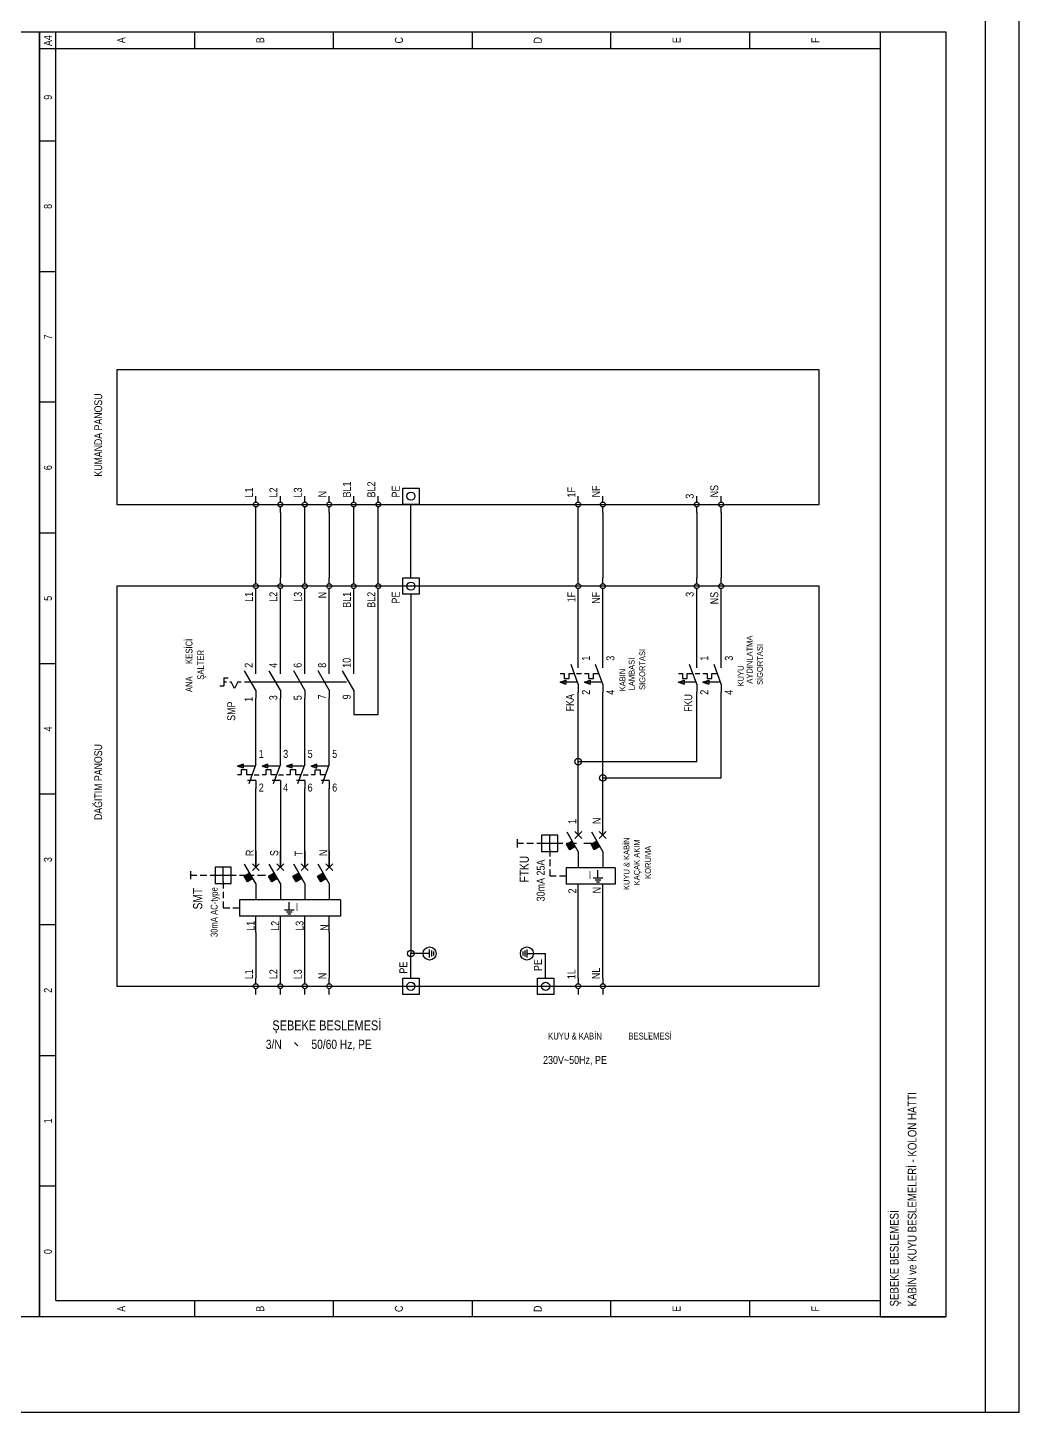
# Model space of a CAD drawing. Header units: centimetres. Extents: x 0 to 12547, y -30 to 2970.
# Drawn here: x 11817 to 12547, y 0 to 1019 of the extents above; entities that cross this region are included whole.
import ezdxf
from ezdxf.enums import TextEntityAlignment as Align

# ---------------------------------------------------------------- set-up
doc = ezdxf.new("R2010")
doc.units = ezdxf.units.CM
for name, color, linetype in [('SCOTT-CERCEVE', 7, 'CONTINUOUS'), ('SCOTT-ELEKTRIK', 3, 'CONTINUOUS'), ('SCOTT-ELEKTRIK-YAZI', 4, 'CONTINUOUS')]:
    doc.layers.add(name, color=color, linetype=linetype)
doc.styles.get("Standard").update_dxf_attribs({"font": 'arial.ttf', "width": 0.8})

msp = doc.modelspace()

# ---------------------------------------------------------------- linework, layer by layer
at = {"layer": 'SCOTT-CERCEVE'}
for points in [[(0, 0), (12546.7, 0), (12546.7, 2970), (0, 2970)], [(100, 0), (12521.7, 0), (12521.7, 2970), (100, 2970)]]:
    msp.add_lwpolyline(points, close=True, dxfattribs=at)
at = {"layer": 'SCOTT-ELEKTRIK'}
for p, q in [((11158.6, 1016), (11825.3, 1016)), ((11825.3, 70.2), (11825.3, 1016)), ((11825.3, 1016), (12492.5, 1016)), ((11825.3, 1016), (11825.3, 70.2)), ((11837.4, 82.2), (11837.4, 1016)), ((11939.5, 1016), (11939.5, 1003.9)), ((12041.7, 1016), (12041.7, 1003.9)), ((12143.9, 1016), (12143.9, 1003.9)), ((12246.1, 1003.9), (12246.1, 1016)), ((12348.3, 1003.9), (12348.3, 1016)), ((12444.4, 70.2), (12444.4, 1016)), ((12492.5, 1016), (12492.5, 70.2)), ((11825.3, 1003.9), (12444.4, 1003.9)), ((11837.4, 935.7), (11825.3, 935.7)), ((11837.4, 839.5), (11825.3, 839.5)), ((12399.3, 767.4), (11882.4, 767.4)), ((11882.4, 767.4), (11882.4, 668.2)), ((12399.3, 668.2), (12399.3, 767.4)), ((11837.4, 743.4), (11825.3, 743.4)), ((11984.6, 670), (11984.6, 674.3)), ((12002.7, 670), (12002.7, 674.3)), ((12020.7, 670), (12020.7, 674.3)), ((12038.7, 670), (12038.7, 674.3)), ((12056.7, 670), (12056.7, 674.3)), ((12074.8, 670), (12074.8, 674.3)), ((12092.8, 680.3), (12104.8, 680.3)), ((12092.8, 668.2), (12092.8, 680.3)), ((12104.8, 680.3), (12104.8, 668.2)), ((12222, 670), (12222, 674.3)), ((12240.1, 670), (12240.1, 674.3)), ((12309.2, 670), (12309.2, 674.3)), ((12327.2, 670), (12327.2, 674.3)), ((11882.4, 668.2), (12399.3, 668.2)), ((11984.6, 662.2), (11984.6, 666.4)), ((12002.7, 662.2), (12002.7, 666.4)), ((12020.7, 662.2), (12020.7, 666.4)), ((12038.7, 662.2), (12038.7, 666.4)), ((12056.7, 662.2), (12056.7, 666.4)), ((12074.8, 662.2), (12074.8, 666.4)), ((12104.8, 668.2), (12092.8, 668.2)), ((12098.8, 614.1), (12098.8, 668.2)), ((12222, 662.2), (12222, 666.4)), ((12240.1, 662.2), (12240.1, 666.4)), ((12309.2, 662.2), (12309.2, 666.4)), ((12327.2, 662.2), (12327.2, 666.4)), ((11984.6, 614.1), (11984.6, 662.2)), ((12002.7, 662.2), (12002.7, 614.1)), ((12020.7, 614.1), (12020.7, 662.2)), ((12038.7, 662.2), (12038.7, 614.1)), ((12056.7, 614.1), (12056.7, 662.2)), ((12074.8, 614.1), (12074.8, 662.2)), ((12222, 614.1), (12222, 662.2)), ((12240.1, 662.2), (12240.1, 614.1)), ((12309.2, 662.2), (12309.2, 614.1)), ((12327.2, 662.2), (12327.2, 614.1)), ((11837.4, 647.2), (11825.3, 647.2)), ((11984.6, 609.9), (11984.6, 614.1)), ((12002.7, 609.9), (12002.7, 614.1)), ((12020.7, 609.9), (12020.7, 614.1)), ((12038.7, 609.9), (12038.7, 614.1)), ((12056.7, 609.9), (12056.7, 614.1)), ((12074.8, 609.9), (12074.8, 614.1)), ((12092.8, 614.1), (12104.8, 614.1)), ((12092.8, 602.1), (12092.8, 614.1)), ((12104.8, 614.1), (12104.8, 602.1)), ((12222, 609.9), (12222, 614.1)), ((12240.1, 609.9), (12240.1, 614.1)), ((12309.2, 609.9), (12309.2, 614.1)), ((12327.2, 609.9), (12327.2, 614.1)), ((12399.3, 608.1), (11882.4, 608.1)), ((11882.4, 608.1), (11882.4, 313.6)), ((11984.6, 602.1), (11984.6, 606.3)), ((11984.6, 549.6), (11984.6, 602.1)), ((12002.7, 602.1), (12002.7, 606.3)), ((12002.7, 549.6), (12002.7, 602.1)), ((12020.7, 602.1), (12020.7, 606.3)), ((12020.7, 549.6), (12020.7, 602.1)), ((12038.7, 602.1), (12038.7, 606.3)), ((12038.7, 549.6), (12038.7, 602.1)), ((12056.7, 602.1), (12056.7, 606.3)), ((12056.7, 602.1), (12056.7, 605.1)), ((12056.7, 549.6), (12056.7, 602.1)), ((12074.8, 602.1), (12074.8, 606.3)), ((12074.8, 602.1), (12074.8, 605.1)), ((12074.8, 513.6), (12074.8, 602.1)), ((12104.8, 602.1), (12092.8, 602.1)), ((12098.8, 602.1), (12098.8, 337.7)), ((12222, 602.1), (12222, 606.3)), ((12222, 554), (12222, 602.1)), ((12240.1, 602.1), (12240.1, 606.3)), ((12240.1, 554), (12240.1, 602.1)), ((12309.2, 602.1), (12309.2, 606.3)), ((12309.2, 554), (12309.2, 602.1)), ((12327.2, 602.1), (12327.2, 606.3)), ((12327.2, 554), (12327.2, 602.1)), ((12399.3, 313.6), (12399.3, 608.1)), ((11837.4, 551), (11825.3, 551)), ((12222, 536), (12216.8, 550.4)), ((12222, 548), (12222, 554)), ((12240.1, 536), (12234.8, 550.4)), ((12240.1, 548), (12240.1, 554)), ((12309.2, 536), (12303.9, 550.4)), ((12309.2, 548), (12309.2, 554)), ((12327.2, 536), (12322, 550.4)), ((12327.2, 548), (12327.2, 554)), ((11961.2, 540.6), (11964.2, 540.6)), ((11961.2, 540.6), (11961.2, 534.6)), ((11984.6, 531.6), (11976.4, 545.8)), ((11984.6, 543.6), (11984.6, 549.6)), ((12002.7, 531.6), (11994.4, 545.8)), ((12002.7, 543.6), (12002.7, 549.6)), ((12020.7, 531.6), (12012.5, 545.8)), ((12020.7, 543.6), (12020.7, 549.6)), ((12038.7, 531.6), (12030.5, 545.8)), ((12038.7, 543.6), (12038.7, 549.6)), ((12056.7, 531.6), (12048.5, 545.8)), ((12056.7, 543.6), (12056.7, 549.6)), ((12208.6, 543.7), (12211.6, 543.7)), ((12211.6, 543.7), (12211.6, 540.1)), ((12215.2, 540.1), (12215.2, 543.7)), ((12215.2, 543.7), (12219.2, 543.7)), ((12220.8, 543.8), (12224.4, 543.8)), ((12226.6, 543.7), (12229.6, 543.7)), ((12229.6, 543.7), (12229.6, 540.1)), ((12233.2, 540.1), (12233.2, 543.7)), ((12233.2, 543.7), (12237.2, 543.7)), ((12295.7, 543.7), (12298.7, 543.7)), ((12298.7, 543.7), (12298.7, 540.1)), ((12302.3, 540.1), (12302.3, 543.7)), ((12302.3, 543.7), (12306.3, 543.7)), ((12308, 543.8), (12311.6, 543.8)), ((12313.8, 543.7), (12316.8, 543.7)), ((12316.8, 543.7), (12316.8, 540.1)), ((12320.4, 540.1), (12320.4, 543.7)), ((12320.4, 543.7), (12324.4, 543.7)), ((11958.2, 534.6), (11961.2, 534.6)), ((11961.2, 537.6), (11963, 537.6)), ((11965.4, 537.6), (11966.6, 537.6)), ((11969, 532.8), (11966.6, 537.6)), ((11971.4, 537.6), (11969, 532.8)), ((11971.4, 537.6), (11972.6, 537.6)), ((11972.6, 537.6), (11973.8, 537.6)), ((11976.2, 537.6), (11981, 537.6)), ((11981.6, 537.6), (12051.3, 537.6)), ((11984.6, 531.6), (11984.6, 525.6)), ((12002.7, 531.6), (12002.7, 525.6)), ((12020.7, 531.6), (12020.7, 525.6)), ((12038.7, 531.6), (12038.7, 525.6)), ((12056.7, 531.6), (12056.7, 525.6)), ((12208.6, 537.5), (12212.9, 538.9)), ((12221.3, 537.5), (12208.6, 537.5)), ((12208.6, 537.5), (12212.9, 536)), ((12211.6, 540.1), (12215.2, 540.1)), ((12212.9, 538.9), (12212.9, 536)), ((12222, 536), (12222, 530)), ((12222, 478.9), (12222, 530)), ((12226.6, 537.5), (12230.9, 538.9)), ((12239.3, 537.5), (12226.6, 537.5)), ((12226.6, 537.5), (12230.9, 536)), ((12229.6, 540.1), (12233.2, 540.1)), ((12230.9, 538.9), (12230.9, 536)), ((12240.1, 536), (12240.1, 530)), ((12240.1, 466.9), (12240.1, 530)), ((12295.7, 537.5), (12300, 538.9)), ((12308.5, 537.5), (12295.7, 537.5)), ((12295.7, 537.5), (12300, 536)), ((12298.7, 540.1), (12302.3, 540.1)), ((12300, 538.9), (12300, 536)), ((12309.2, 536), (12309.2, 530)), ((12309.2, 478.9), (12309.2, 530)), ((12313.8, 537.5), (12318.1, 538.9)), ((12326.5, 537.5), (12313.8, 537.5)), ((12313.8, 537.5), (12318.1, 536)), ((12316.8, 540.1), (12320.4, 540.1)), ((12318.1, 538.9), (12318.1, 536)), ((12327.2, 536), (12327.2, 530)), ((12327.2, 466.9), (12327.2, 530)), ((11984.6, 483.1), (11984.6, 525.6)), ((12002.7, 483.1), (12002.7, 525.6)), ((12020.7, 483.1), (12020.7, 525.6)), ((12038.7, 483.1), (12038.7, 525.6)), ((12056.7, 525.6), (12056.7, 513.6)), ((12056.7, 513.6), (12074.8, 513.6)), ((11984.6, 477.1), (11984.6, 483.1)), ((12002.7, 477.1), (12002.7, 483.1)), ((12020.7, 477.1), (12020.7, 483.1)), ((12038.7, 477.1), (12038.7, 483.1)), ((11971.2, 475.7), (11975.5, 477.1)), ((11983.9, 475.7), (11971.2, 475.7)), ((11971.2, 475.7), (11975.5, 474.3)), ((11971.2, 469.4), (11974.2, 469.4)), ((11974.2, 469.4), (11974.2, 473.1)), ((11974.2, 473.1), (11977.8, 473.1)), ((11975.5, 474.3), (11975.5, 477.1)), ((11977.8, 473.1), (11977.8, 469.4)), ((11977.8, 469.4), (11981.8, 469.4)), ((11984.6, 477.1), (11979.4, 462.7)), ((11983.4, 469.3), (11987, 469.3)), ((11989.2, 475.7), (11993.5, 477.1)), ((12001.9, 475.7), (11989.2, 475.7)), ((11989.2, 475.7), (11993.5, 474.3)), ((11989.2, 469.4), (11992.2, 469.4)), ((11992.2, 469.4), (11992.2, 473.1)), ((11992.2, 473.1), (11995.8, 473.1)), ((11993.5, 474.3), (11993.5, 477.1)), ((11995.8, 473.1), (11995.8, 469.4)), ((11995.8, 469.4), (11999.8, 469.4)), ((12002.7, 477.1), (11997.4, 462.7)), ((12001.4, 469.3), (12005.1, 469.3)), ((12007.2, 475.7), (12011.5, 477.1)), ((12020, 475.7), (12007.2, 475.7)), ((12007.2, 475.7), (12011.5, 474.3)), ((12007.2, 469.4), (12010.2, 469.4)), ((12010.2, 469.4), (12010.2, 473.1)), ((12010.2, 473.1), (12013.8, 473.1)), ((12011.5, 474.3), (12011.5, 477.1)), ((12013.8, 473.1), (12013.8, 469.4)), ((12013.8, 469.4), (12017.8, 469.4)), ((12020.7, 477.1), (12015.4, 462.7)), ((12019.5, 469.3), (12023.1, 469.3)), ((12025.3, 475.7), (12029.6, 477.1)), ((12038, 475.7), (12025.3, 475.7)), ((12025.3, 475.7), (12029.6, 474.2)), ((12025.3, 469.4), (12028.3, 469.4)), ((12028.3, 469.4), (12028.3, 473)), ((12028.3, 473), (12031.9, 473)), ((12029.6, 474.2), (12029.6, 477.1)), ((12031.9, 473), (12031.9, 469.4)), ((12031.9, 469.4), (12035.9, 469.4)), ((12038.7, 477.1), (12033.5, 462.7)), ((12309.2, 478.9), (12222, 478.9)), ((12222, 436.8), (12222, 478.9)), ((11984.6, 465.1), (11978.6, 465.1)), ((11984.6, 465.1), (11984.6, 459.1)), ((11984.6, 413.3), (11984.6, 459.1)), ((12002.7, 465.1), (11996.6, 465.1)), ((12002.7, 465.1), (12002.7, 459.1)), ((12002.7, 459.1), (12002.7, 413.3)), ((12020.7, 465.1), (12014.7, 465.1)), ((12020.7, 465.1), (12020.7, 459.1)), ((12020.7, 413.3), (12020.7, 459.1)), ((12038.7, 465.1), (12032.7, 465.1)), ((12038.7, 465.1), (12038.7, 459.1)), ((12038.7, 413.3), (12038.7, 459.1)), ((12240.1, 466.9), (12327.2, 466.9)), ((12240.1, 436.8), (12240.1, 466.9)), ((11837.4, 454.9), (11825.3, 454.9)), ((12222, 424.8), (12222, 436.8)), ((12240.1, 424.8), (12240.1, 436.8)), ((12177, 421.8), (12177, 415.8)), ((12177, 418.8), (12181.8, 418.8)), ((12184.2, 418.8), (12189, 418.8)), ((12191.4, 418.8), (12196.2, 418.8)), ((12195, 424.8), (12195, 412.8)), ((12207, 424.8), (12195, 424.8)), ((12196.2, 418.8), (12205.8, 418.8)), ((12201, 414), (12201, 424.8)), ((12205.8, 418.8), (12210.6, 418.8)), ((12207, 412.8), (12207, 424.8)), ((12213, 418.8), (12217.8, 418.8)), ((12213.4, 418.2), (12217.5, 420.6)), ((12215.8, 414), (12213.4, 418.2)), ((12216, 414.1), (12213.6, 418.3)), ((12222, 412.8), (12213.8, 427)), ((12216.3, 414.3), (12213.9, 418.5)), ((12216.5, 414.4), (12214.1, 418.6)), ((12216.8, 414.6), (12214.4, 418.8)), ((12217, 414.7), (12214.6, 418.9)), ((12217.3, 414.9), (12214.9, 419.1)), ((12217.6, 415), (12215.2, 419.2)), ((12217.9, 415.2), (12215.5, 419.4)), ((12218.1, 415.3), (12215.7, 419.5)), ((12218.4, 415.5), (12216, 419.7)), ((12218.6, 415.6), (12216.2, 419.8)), ((12218.9, 415.8), (12216.5, 420)), ((12219.1, 415.9), (12216.7, 420.1)), ((12219.4, 416.1), (12217, 420.3)), ((12219.6, 416.2), (12217.2, 420.4)), ((12217.2, 418.8), (12220.8, 418.8)), ((12219.5, 422.3), (12224.6, 427.4)), ((12219.5, 427.4), (12224.6, 422.3)), ((12226.2, 418.8), (12232.3, 418.8)), ((12231.4, 418.2), (12235.6, 420.6)), ((12233.8, 414), (12231.4, 418.2)), ((12234, 414.1), (12231.6, 418.3)), ((12240.1, 412.8), (12231.9, 427)), ((12234.3, 414.3), (12231.9, 418.5)), ((12234.5, 414.4), (12232.1, 418.6)), ((12234.9, 414.6), (12232.5, 418.8)), ((12235.1, 414.7), (12232.7, 418.9)), ((12235.4, 414.9), (12233, 419.1)), ((12235.6, 415), (12233.2, 419.2)), ((12235.9, 415.2), (12233.5, 419.4)), ((12236.1, 415.3), (12233.7, 419.5)), ((12236.4, 415.5), (12234, 419.7)), ((12236.6, 415.6), (12234.2, 419.8)), ((12236.9, 415.8), (12234.5, 420)), ((12237.1, 415.9), (12234.7, 420.1)), ((12237.5, 416.1), (12235.1, 420.3)), ((12237.7, 416.2), (12235.3, 420.4)), ((12237.5, 422.3), (12242.6, 427.4)), ((12237.5, 427.4), (12242.6, 422.3)), ((11984.6, 413.3), (11984.6, 401.3)), ((11984.6, 401.3), (11984.6, 413.3)), ((12002.7, 413.3), (12002.7, 401.3)), ((12002.7, 401.3), (12002.7, 413.3)), ((12020.7, 413.3), (12020.7, 401.3)), ((12020.7, 401.3), (12020.7, 413.3)), ((12038.7, 413.3), (12038.7, 401.3)), ((12038.7, 401.3), (12038.7, 413.3)), ((12195, 412.8), (12207, 412.8)), ((12201, 414), (12201, 409.2)), ((12220, 416.4), (12215.8, 414)), ((12222, 412.8), (12222, 400.8)), ((12238, 416.4), (12233.8, 414)), ((12240.1, 412.8), (12240.1, 400.8)), ((11936.5, 398.3), (11936.5, 392.3)), ((11954.6, 401.3), (11954.6, 389.2)), ((11966.6, 401.3), (11954.6, 401.3)), ((11960.6, 390.4), (11960.6, 401.3)), ((11966.6, 389.2), (11966.6, 401.3)), ((11984.6, 389.2), (11976.4, 403.5)), ((11982.1, 398.7), (11987.2, 403.8)), ((11982.1, 403.8), (11987.2, 398.7)), ((12002.7, 389.2), (11994.4, 403.5)), ((12000.1, 398.7), (12005.2, 403.8)), ((12000.1, 403.8), (12005.2, 398.7)), ((12020.7, 389.2), (12012.5, 403.5)), ((12018.1, 398.7), (12023.2, 403.8)), ((12018.1, 403.8), (12023.2, 398.7)), ((12038.7, 389.2), (12030.5, 403.5)), ((12036.2, 398.7), (12041.3, 403.8)), ((12036.2, 403.8), (12041.3, 398.7)), ((12201, 406.8), (12201, 402)), ((12201, 399.6), (12201, 394.8)), ((12249.1, 400.8), (12213, 400.8)), ((12213, 400.8), (12213, 388.8)), ((12236.5, 393.4), (12236.5, 399.1)), ((12249.1, 400.8), (12249.1, 388.8)), ((11936.5, 395.3), (11941.3, 395.3)), ((11943.7, 395.3), (11948.6, 395.3)), ((11951, 395.3), (11955.8, 395.3)), ((11954.6, 389.2), (11966.6, 389.2)), ((11955.8, 395.3), (11965.4, 395.3)), ((11960.6, 390.4), (11960.6, 385.6)), ((11965.4, 395.3), (11970.2, 395.3)), ((11972.6, 395.3), (11977.4, 395.3)), ((11976, 394.6), (11980.1, 397)), ((11978.4, 390.4), (11976, 394.6)), ((11978.6, 390.6), (11976.2, 394.7)), ((11978.9, 390.7), (11976.5, 394.9)), ((11979.1, 390.9), (11976.7, 395)), ((11979.4, 391.1), (11977, 395.2)), ((11979.6, 391.2), (11977.2, 395.3)), ((11979.9, 391.4), (11977.5, 395.5)), ((11980.1, 391.5), (11977.7, 395.6)), ((11980.5, 391.7), (11978.1, 395.8)), ((11980.7, 391.8), (11978.3, 395.9)), ((11982.5, 392.9), (11978.4, 390.4)), ((11981, 392), (11978.6, 396.1)), ((11981.2, 392.1), (11978.8, 396.2)), ((11981.5, 392.3), (11979.1, 396.4)), ((11981.7, 392.4), (11979.3, 396.5)), ((11982, 392.6), (11979.6, 396.7)), ((11982.2, 392.7), (11979.8, 396.8)), ((11979.8, 395.3), (11983.4, 395.3)), ((11984.6, 389.2), (11984.6, 377.2)), ((11985.8, 395.3), (11991.8, 395.3)), ((11994, 394.6), (11998.2, 397)), ((11996.4, 390.4), (11994, 394.6)), ((11996.6, 390.6), (11994.2, 394.7)), ((11996.9, 390.7), (11994.5, 394.9)), ((11997.1, 390.9), (11994.7, 395)), ((11997.4, 391.1), (11995, 395.2)), ((11997.7, 391.2), (11995.2, 395.3)), ((11998, 391.4), (11995.6, 395.5)), ((11998.2, 391.5), (11995.8, 395.6)), ((11998.5, 391.7), (11996.1, 395.8)), ((11998.7, 391.8), (11996.3, 395.9)), ((12000.6, 392.9), (11996.4, 390.4)), ((11999, 392), (11996.6, 396.1)), ((11999.2, 392.1), (11996.8, 396.2)), ((11999.5, 392.3), (11997.1, 396.4)), ((11999.7, 392.4), (11997.3, 396.5)), ((12000, 392.6), (11997.6, 396.7)), ((12000.3, 392.7), (11997.9, 396.8)), ((12002.7, 389.2), (12002.7, 377.2)), ((12012, 394.6), (12016.2, 397)), ((12014.4, 390.4), (12012, 394.6)), ((12014.6, 390.6), (12012.2, 394.7)), ((12015, 390.7), (12012.6, 394.9)), ((12015.2, 390.9), (12012.8, 395)), ((12015.5, 391.1), (12013.1, 395.2)), ((12015.7, 391.2), (12013.3, 395.3)), ((12016, 391.4), (12013.6, 395.5)), ((12016.2, 391.5), (12013.8, 395.6)), ((12016.5, 391.7), (12014.1, 395.8)), ((12016.7, 391.8), (12014.3, 395.9)), ((12018.6, 392.9), (12014.4, 390.4)), ((12017, 392), (12014.6, 396.1)), ((12017.2, 392.1), (12014.8, 396.2)), ((12017.6, 392.3), (12015.2, 396.4)), ((12017.8, 392.4), (12015.4, 396.5)), ((12018.1, 392.6), (12015.7, 396.7)), ((12018.3, 392.7), (12015.9, 396.8)), ((12020.7, 389.2), (12020.7, 377.2)), ((12030.1, 394.6), (12034.2, 397)), ((12032.5, 390.4), (12030.1, 394.6)), ((12032.7, 390.6), (12030.3, 394.7)), ((12033, 390.7), (12030.6, 394.9)), ((12033.2, 390.9), (12030.8, 395)), ((12033.5, 391.1), (12031.1, 395.2)), ((12033.7, 391.2), (12031.3, 395.3)), ((12034, 391.4), (12031.6, 395.5)), ((12034.2, 391.5), (12031.8, 395.6)), ((12034.5, 391.7), (12032.1, 395.8)), ((12034.8, 391.8), (12032.4, 395.9)), ((12036.6, 392.9), (12032.5, 390.4)), ((12035.1, 392), (12032.7, 396.1)), ((12035.3, 392.1), (12032.9, 396.2)), ((12035.6, 392.3), (12033.2, 396.4)), ((12035.8, 392.4), (12033.4, 396.5)), ((12036.1, 392.6), (12033.7, 396.7)), ((12036.3, 392.7), (12033.9, 396.8)), ((12038.7, 389.2), (12038.7, 377.2)), ((12201, 394.8), (12205.8, 394.8)), ((12208.2, 394.8), (12213, 394.8)), ((12249.1, 388.8), (12213, 388.8)), ((12222, 376.7), (12222, 388.8)), ((12232.9, 393.4), (12240.1, 393.4)), ((12234.4, 392), (12238.6, 392)), ((12235.4, 390.5), (12237.6, 390.5)), ((12240.1, 376.7), (12240.1, 388.8)), ((11960.6, 383.2), (11960.6, 378.4)), ((12047, 377.2), (11972.6, 377.2)), ((11972.6, 377.2), (11972.6, 365.2)), ((12047, 377.2), (12047, 365.2)), ((11960.6, 376), (11960.6, 371.2)), ((11960.6, 371.2), (11965.4, 371.2)), ((11967.8, 371.2), (11972.6, 371.2)), ((12005.8, 369.8), (12012.9, 369.8)), ((12007.2, 368.4), (12011.5, 368.4)), ((12008.3, 367), (12010.5, 367)), ((12009.3, 369.8), (12009.3, 375.5)), ((12222, 319.6), (12222, 376.7)), ((12240.1, 319.6), (12240.1, 376.7)), ((11837.4, 358.7), (11825.3, 358.7)), ((12047, 365.2), (11972.6, 365.2)), ((11984.6, 353.2), (11984.6, 365.2)), ((12002.7, 353.2), (12002.7, 365.2)), ((12020.7, 353.2), (12020.7, 365.2)), ((12038.7, 353.2), (12038.7, 365.2)), ((11984.6, 353.2), (11984.6, 319.6)), ((11984.6, 353.2), (11984.6, 353.2)), ((12002.7, 319.6), (12002.7, 353.2)), ((12020.7, 319.6), (12020.7, 353.2)), ((12038.7, 353.2), (12038.7, 319.6)), ((12104.8, 337.7), (12098.8, 337.7)), ((12098.8, 319.6), (12098.8, 337.7)), ((12112.6, 337.7), (12101.8, 337.7)), ((12112.6, 334.7), (12112.6, 340.7)), ((12114.1, 335.4), (12114.1, 339.9)), ((12115.6, 336.2), (12115.6, 339.2)), ((12181.2, 339.2), (12181.2, 336.2)), ((12182.7, 339.9), (12182.7, 335.4)), ((12184.2, 340.7), (12184.2, 334.7)), ((12184.2, 337.7), (12195, 337.7)), ((12192, 337.7), (12198, 337.7)), ((12198, 319.6), (12198, 337.7)), ((11984.6, 315.4), (11984.6, 319.6)), ((12002.7, 315.4), (12002.7, 319.6)), ((12020.7, 315.4), (12020.7, 319.6)), ((12038.7, 315.4), (12038.7, 319.6)), ((12092.8, 307.6), (12092.8, 319.6)), ((12092.8, 319.6), (12104.8, 319.6)), ((12104.8, 319.6), (12104.8, 307.6)), ((12192, 307.6), (12192, 319.6)), ((12192, 319.6), (12204, 319.6)), ((12204, 319.6), (12204, 307.6)), ((12222, 319.6), (12222, 315.4)), ((12240.1, 319.6), (12240.1, 315.4)), ((11882.4, 313.6), (12399.3, 313.6)), ((11984.6, 307.6), (11984.6, 311.8)), ((12002.7, 307.6), (12002.7, 311.8)), ((12020.7, 307.6), (12020.7, 311.8)), ((12038.7, 307.6), (12038.7, 311.8)), ((12104.8, 307.6), (12092.8, 307.6)), ((12204, 307.6), (12192, 307.6)), ((12222, 311.8), (12222, 307.6)), ((12240.1, 311.8), (12240.1, 307.6)), ((12013.2, 272.1), (12015.5, 269.8)), ((11837.4, 262.5), (11825.3, 262.5)), ((11837.4, 166.4), (11825.3, 166.4)), ((11837.4, 82.2), (12444.4, 82.2)), ((11939.5, 82.2), (11939.5, 70.2)), ((12041.7, 82.2), (12041.7, 70.2)), ((12143.9, 82.2), (12143.9, 70.2)), ((12246.1, 70.2), (12246.1, 82.2)), ((12348.3, 70.2), (12348.3, 82.2)), ((12444.4, 70.2), (12444.4, 82.2)), ((11825.3, 70.2), (11158.6, 70.2)), ((12492.5, 70.2), (11825.3, 70.2)), ((12444.4, 70.2), (12492.5, 70.2)), ((12462.5, 70.2), (12492.5, 70.2))]:
    msp.add_line(p, q, dxfattribs=at)
for points in [[(12212.9, 538.9), (12212.9, 536), (12208.6, 537.5), (12212.9, 538.9)], [(12230.9, 538.9), (12230.9, 536), (12226.6, 537.5), (12230.9, 538.9)], [(12300, 538.9), (12300, 536), (12295.7, 537.5), (12300, 538.9)], [(12318.1, 538.9), (12318.1, 536), (12313.8, 537.5), (12318.1, 538.9)], [(11975.5, 474.3), (11975.5, 477.1), (11971.2, 475.7), (11975.5, 474.3)], [(11993.5, 474.3), (11993.5, 477.1), (11989.2, 475.7), (11993.5, 474.3)], [(12011.5, 474.3), (12011.5, 477.1), (12007.2, 475.7), (12011.5, 474.3)], [(12029.6, 474.2), (12029.6, 477.1), (12025.3, 475.7), (12029.6, 474.2)]]:
    msp.add_lwpolyline(points, dxfattribs=at)
for centre, radius in [((12098.8, 674.3), 3.01), ((11984.6, 668.2), 1.8), ((12002.7, 668.2), 1.8), ((12020.7, 668.2), 1.8), ((12038.7, 668.2), 1.8), ((12056.7, 668.2), 1.8), ((12074.8, 668.2), 1.8), ((12222, 668.2), 1.8), ((12240.1, 668.2), 1.8), ((12309.2, 668.2), 1.8), ((12327.2, 668.2), 1.8), ((11984.6, 608.1), 1.8), ((12002.7, 608.1), 1.8), ((12020.7, 608.1), 1.8), ((12038.7, 608.1), 1.8), ((12056.7, 608.1), 1.8), ((12074.8, 608.1), 1.8), ((12098.8, 608.1), 3.01), ((12222, 608.1), 1.8), ((12240.1, 608.1), 1.8), ((12309.2, 608.1), 1.8), ((12327.2, 608.1), 1.8), ((12222, 478.9), 2.4), ((12240.1, 466.9), 2.4), ((12098.8, 337.7), 2.4), ((12112.6, 337.7), 4.81), ((12184.2, 337.7), 4.81), ((12098.8, 313.6), 3.01), ((12198, 313.6), 3.01), ((11984.6, 313.6), 1.8), ((12002.7, 313.6), 1.8), ((12020.7, 313.6), 1.8), ((12038.7, 313.6), 1.8), ((12222, 313.6), 1.8), ((12240.1, 313.6), 1.8)]:
    msp.add_circle(centre, radius, dxfattribs=at)

# ---------------------------------------------------------------- texts
at = {"layer": 'SCOTT-ELEKTRIK-YAZI', "width": 0.8}
for s, height, p in [('A4', 5.89, (11834.5, 1005.6)), ('BL1', 5.89, (12054.6, 673.4)), ('L1', 5.89, (11982.5, 673.4)), ('L2', 5.89, (12000.5, 673.4)), ('L3', 5.89, (12018.5, 673.4)), ('N', 5.89, (12036.6, 673.4)), ('PE', 5.89, (12090.6, 673.4)), ('1F', 5.89, (12219.9, 673.4)), ('NF', 5.89, (12237.9, 673.4)), ('NS', 5.89, (12325.1, 673.4)), ('PE', 5.89, (12090.6, 595.3)), ('2', 5.89, (11982.3, 548)), ('4', 5.89, (12000.4, 548)), ('6', 5.89, (12018.4, 548)), ('8', 5.89, (12036.4, 548)), ('10', 5.89, (12054.5, 548)), ('1', 5.89, (12230.6, 553.2)), ('3', 5.89, (12248.6, 553.2)), ('1', 5.89, (12317.7, 553.2)), ('3', 5.89, (12335.8, 553.2)), ('1', 5.89, (12220.5, 433)), ('N', 5.89, (12238.5, 433)), ('R', 5.89, (11983.1, 409.4)), ('S', 5.89, (12001.1, 409.4)), ('T', 5.89, (12019.1, 409.4)), ('N', 5.89, (12037.2, 409.4)), ('2', 5.89, (12220.6, 381.9)), ('N', 5.89, (12238.6, 381.9)), ('L1', 5.89, (11983.8, 354.4)), ('L2', 5.89, (12001.8, 354.4)), ('L3', 5.89, (12019.8, 354.4)), ('N', 5.89, (12037.9, 354.4)), ('PE', 5.89, (12195.2, 324.8)), ('NL', 5.89, (12237.9, 318.8)), ('L1', 5.89, (11982.5, 318.8)), ('L2', 5.89, (12000.5, 318.8)), ('L3', 5.89, (12018.5, 318.8)), ('N', 5.89, (12036.6, 318.8)), ('1L', 5.89, (12219.9, 318.8)), ('KABİN ve KUYU BESLEMELERİ - KOLON HATTI', 6.369, (12471, 77.9)), ('ŞEBEKE BESLEMESİ', 6.369, (12457.8, 77.9))]:
    msp.add_text(s, height=height, rotation=90, dxfattribs=at).set_placement(p)
for s, height, rotation, p in [('A', 5.89, 90, (11888.6, 1009.9)), ('B', 5.89, 90, (11990.8, 1009.9)), ('C', 5.89, 90, (12092.9, 1009.9)), ('D', 5.89, 90, (12195.1, 1009.9)), ('E', 5.89, 90, (12297.3, 1009.9)), ('F', 5.89, 90, (12399.5, 1009.9)), ('9', 5.89, 90, (11834.5, 967.9)), ('8', 5.89, 90, (11834.5, 887.6)), ('7', 5.89, 90, (11834.5, 791.5)), ('KUMANDA PANOSU', 5.77, 90, (11871.5, 719.3)), ('6', 5.89, 90, (11834.5, 695.3)), ('5', 5.89, 90, (11834.5, 599.1)), ('KESİCİ', 5.05, 90, (11938, 560.1)), ('ŞALTER', 5.05, 90, (11946.6, 550.2)), ('AYDINLATMA', 4.33, 90, (12350.3, 554)), ('SİGORTASI', 4.33, 90, (12357.9, 550.4)), ('LAMBASI', 4.33, 90, (12263.5, 543.4)), ('SIGORTASI', 4.33, 90, (12271.3, 546.8)), ('ANA', 5.05, 90, (11938, 535.9)), ('KABIN', 4.33, 90, (12256.7, 539)), ('KUYU', 4.33, 90, (12343.8, 542)), ('4', 5.89, 90, (11834.5, 503)), ('DAĞITIM PANOSU', 5.77, 90, (11871.5, 463.9)), ('KUYU & KABİN', 4.328, 90, (12259.7, 403.8)), ('KAÇAK AKIM', 4.33, 90, (12267.3, 404.8)), ('3', 5.89, 90, (11834.5, 406.8)), ('KORUMA', 4.33, 90, (12275.5, 404.8)), ('I', 5.89, 360, (12230.6, 392.6)), ('2', 5.89, 90, (11834.5, 310.6)), ('1', 5.89, 90, (11834.5, 214.5)), ('0', 5.89, 90, (11834.5, 118.3)), ('A', 5.89, 90, (11888.6, 76.2)), ('B', 5.89, 90, (11990.8, 76.2)), ('C', 5.89, 90, (12092.9, 76.2)), ('D', 5.89, 90, (12195.1, 76.2)), ('E', 5.89, 90, (12297.3, 76.2)), ('F', 5.89, 90, (12399.5, 76.2))]:
    msp.add_text(s, height=height, rotation=rotation, dxfattribs=at).set_placement(p, align=Align.CENTER)
for s, height, p in [('BL2', 5.89, (12072.6, 685.1)), ('3', 5.89, (12307, 676.1)), ('L1', 5.89, (11982.5, 603.9)), ('L2', 5.89, (12000.5, 603.9)), ('L3', 5.89, (12018.5, 603.9)), ('N', 5.89, (12036.6, 603.9)), ('BL1', 5.89, (12054.6, 603.9)), ('BL2', 5.89, (12072.6, 603.9)), ('1F', 5.89, (12219.9, 603.9)), ('NF', 5.89, (12237.9, 603.9)), ('3', 5.89, (12307, 603.9)), ('NS', 5.89, (12325.1, 603.9)), ('2', 5.89, (12230.6, 531.8)), ('4', 5.89, (12248.6, 531.8)), ('2', 5.89, (12317.7, 531.8)), ('4', 5.89, (12335.8, 531.8)), ('SMP', 5.89, (11969.5, 523.2)), ('1', 5.89, (11982.3, 526.6)), ('3', 5.89, (12000.4, 527.8)), ('5', 5.89, (12018.4, 527.8)), ('7', 5.89, (12036.4, 528.4)), ('9', 5.89, (12054.5, 528.4)), ('FKA', 5.89, (12218.8, 528.7)), ('FKU', 5.89, (12305.9, 528.7)), ('FTKU', 6.73, (12185.6, 409.6)), ('30mA 25A', 5.89, (12197.3, 406.8)), ('SMT', 6.73, (11945.2, 386)), ('30mA AC-type', 5.049, (11956.5, 386.5)), ('PE', 5.89, (12096.2, 331.7))]:
    msp.add_text(s, height=height, rotation=90, dxfattribs=at).set_placement(p, align=Align.RIGHT)
for s, height, p in [('1', 5.89, (11986.8, 481.7)), ('3', 5.89, (12004.8, 481.7)), ('5', 5.89, (12022.8, 481.7)), ('5', 5.89, (12040.9, 481.7)), ('2', 5.89, (11986.8, 456.9)), ('4', 5.89, (12004.8, 456.9)), ('6', 5.89, (12022.8, 456.9)), ('6', 5.89, (12040.9, 456.9)), ('50/60 Hz, PE', 6.732, (12025.6, 267.5))]:
    msp.add_text(s, height=height, dxfattribs=at).set_placement(p)
for s, height, p in [('I', 5.89, (12015, 369)), ('ŞEBEKE BESLEMESİ', 7.213, (12036.9, 281.2)), ('KUYU & KABİN', 5.049, (12219.6, 274.4)), ('BESLEMESİ', 5.05, (12274.9, 274.4)), ('\\', 5.05, (12274.4, 274.4)), ('230V~50Hz, PE', 5.89, (12219.6, 256.4))]:
    msp.add_text(s, height=height, dxfattribs=at).set_placement(p, align=Align.CENTER)
msp.add_text('3/N', height=6.73, dxfattribs=at).set_placement((12003.7, 267.5), align=Align.RIGHT)

doc.saveas('drawing.dxf')
